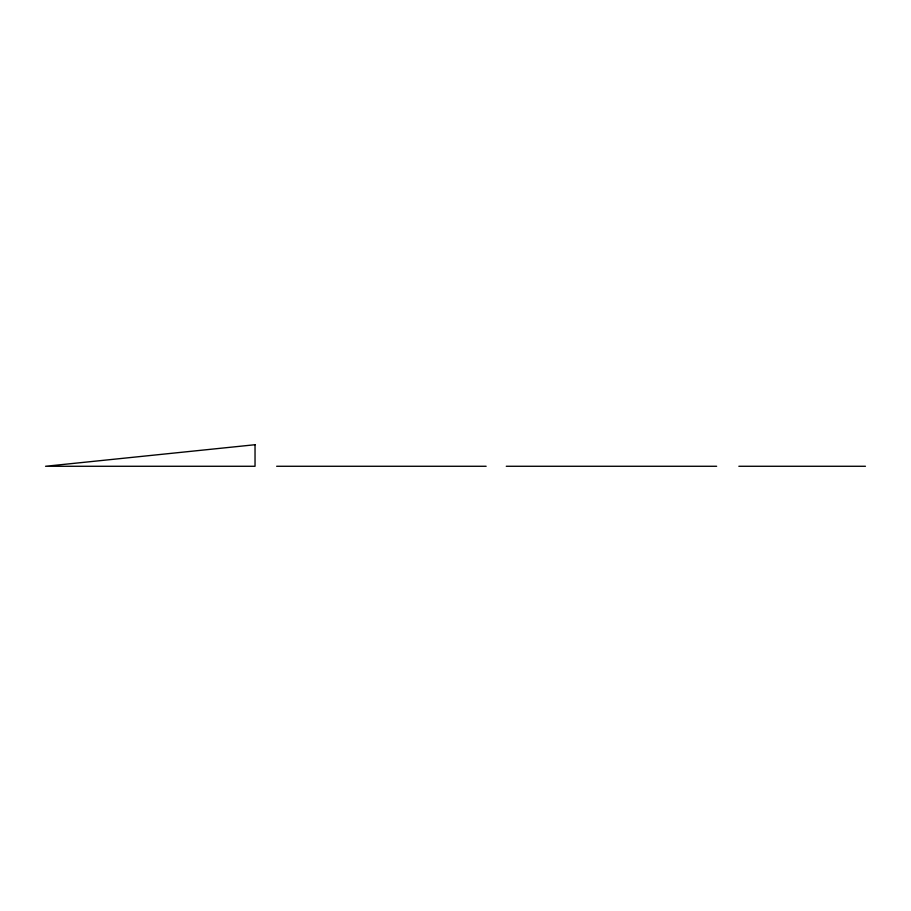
<?xml version="1.0" encoding="UTF-8"?>
<svg xmlns="http://www.w3.org/2000/svg" width="911" height="911" viewBox="0 0 911 911"><rect width="100%" height="100%" fill="white"/><g stroke="black" fill="none" stroke-linecap="round" stroke-linejoin="round"><path stroke-width="1.37" d="M276.648 466.273L486.132 466.273M506.277 466.273L716.638 466.273M738.855 466.273L865.45 466.273M255.034 444.727L45.55 466.273L255.034 466.273L255.034 444.727"/></g></svg>
